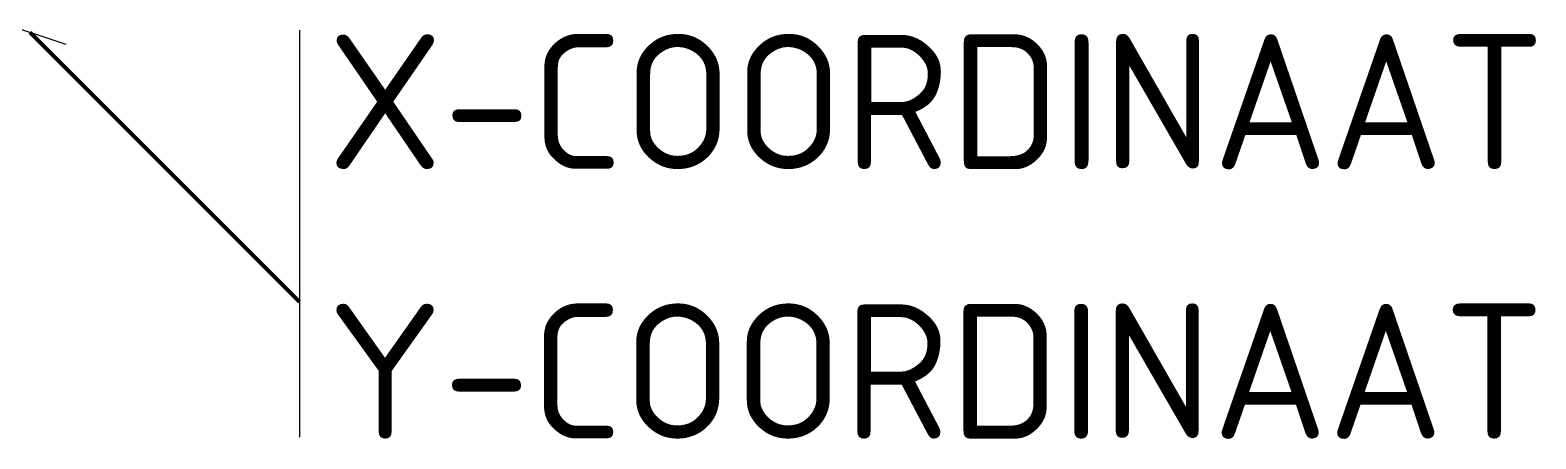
# Model space of a CAD drawing. Extents: x 0 to 27.9, y -7.5 to 0.
import ezdxf

# ---------------------------------------------------------------- set-up
doc = ezdxf.new("R2010")
doc.units = 0
doc.header["$LTSCALE"] = 0.2
doc.styles.add('iba 2.5 mm_0', font='ARIALUNI.TTF')
doc.styles.add('NLCS-ISO', font='NLCS-ISO.ttf')
doc.styles.add('NLCS-T70-A', font='NLCS-ISO.ttf', dxfattribs={"height": 0.007})
doc.dimstyles.new('NLCS-T25-SCHRAP-EXTENSION-ANNOTATIVE', dxfattribs={"dimtxt": 0.07, "dimasz": 0.035, "dimexe": 0.035, "dimexo": 0.035, "dimgap": 0.035, "dimtad": 1, "dimzin": 3, "dimdsep": 46, "dimtxsty": 'NLCS-T70-A', "dimblk": '_Oblique_0.5', "dimcen": 0.09, "dimclrt": 256, "dimadec": 4, "dimazin": 3, "dimtfac": 1, "dimtmove": 1, "dimatfit": 1, "dimldrblk": '_Oblique_0.5', "dimfxl": 1, "dimfrac": 2, "dimtolj": 1, "dimtzin": 3, "dimlwd": 0, "dimlwe": 0, "dimarcsym": 0})

# ---------------------------------------------------------------- blocks, each defined once
blk = doc.blocks.new('_Oblique_0.5')
at = {"color": 0, "linetype": 'ByBlock', "lineweight": -2}
for p, q in [((0.5, 0.25), (-0.5, -0.25)), ((0, 0), (-1, 0))]:
    blk.add_line(p, q, dxfattribs=at)

msp = doc.modelspace()

# ---------------------------------------------------------------- linework, layer by layer
at = {"flags": 128}
msp.add_lwpolyline([(5, 0.041), (5, -7.511)], dxfattribs=at)
msp.add_point((0, 0))

# ---------------------------------------------------------------- texts
at = {"style": 'NLCS-ISO'}
for tag, p, s in [('X-COORDINAAT', (5.514, -2.536), 'X = 0.000'), ('Y-COORDINAAT', (5.514, -7.536), 'Y = 0.000')]:
    msp.add_attdef(tag, p, s, height=2.5, dxfattribs=at)

# ---------------------------------------------------------------- leaders
msp.add_leader([(0, 0), (5, -5)], dimstyle='NLCS-T25-SCHRAP-EXTENSION-ANNOTATIVE', override={"dimtxt": 2.5, "dimasz": 1.25, "dimgap": 1.25, "dimtxsty": 'iba 2.5 mm_0', "dimlwd": 65534})

doc.saveas('drawing.dxf')
